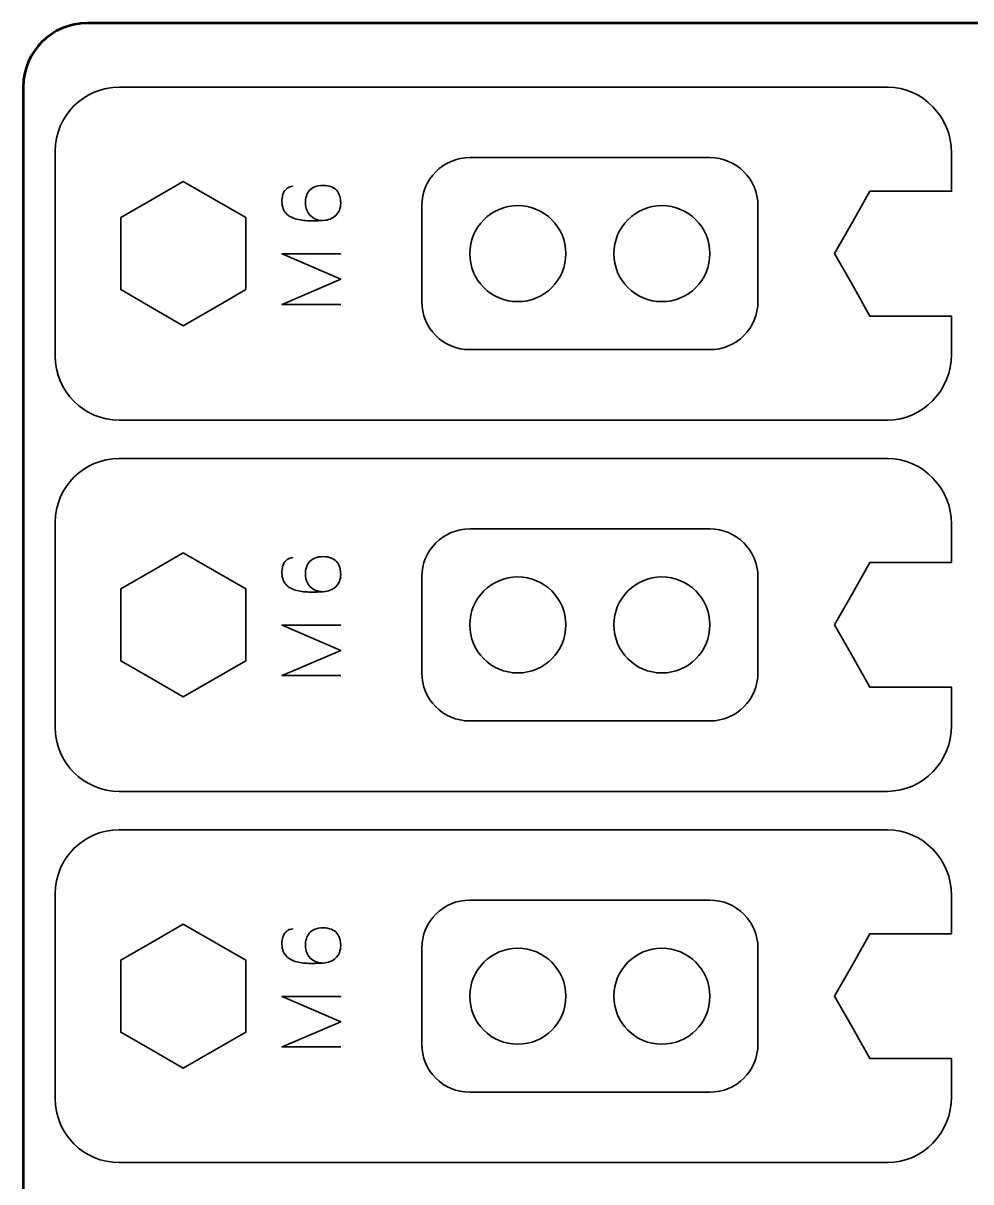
# Model space of a CAD drawing. Header units: centimetres. Extents: x -17.9 to -3.1, y -25.3 to -4.3.
# Drawn here: x -17.9 to -10.5, y -13.4 to -4.35 of the extents above; entities that cross this region are included whole.
import ezdxf

# ---------------------------------------------------------------- set-up
doc = ezdxf.new("R2010")
doc.units = ezdxf.units.CM
doc.header["$MEASUREMENT"] = 0
doc.layers.add('Layer 1', color=7, linetype='Continuous')

msp = doc.modelspace()

# ---------------------------------------------------------------- linework, layer by layer
at = {"layer": 'Layer 1', "color": 22, "lineweight": 53}
msp.add_open_spline([(-17.90003, -24.8499), (-17.90003, -24.8499), (-17.90003, -4.84994), (-17.90003, -4.84994), (-17.90003, -4.84994), (-17.90003, -4.57297), (-17.67694, -4.34998), (-17.39994, -4.34998), (-17.39994, -4.34998), (-17.39994, -4.34998), (-3.60007, -4.34998), (-3.60007, -4.34998), (-3.60007, -4.34998), (-3.32293, -4.34998), (-3.09997, -4.57297), (-3.09997, -4.84994), (-3.09997, -4.84994), (-3.09997, -4.84994), (-3.09997, -24.8499), (-3.09997, -24.8499), (-3.09997, -24.8499), (-3.09997, -25.1269), (-3.32293, -25.34999), (-3.60007, -25.34999), (-3.60007, -25.34999), (-3.60007, -25.34999), (-17.39994, -25.34999), (-17.39994, -25.34999), (-17.39994, -25.34999), (-17.67694, -25.34999), (-17.90003, -25.1269), (-17.90003, -24.8499)], degree=3, knots=[0, 0, 0, 0, 0.125, 0.125, 0.125, 0.125, 0.25, 0.25, 0.25, 0.25, 0.375, 0.375, 0.375, 0.375, 0.5, 0.5, 0.5, 0.5, 0.625, 0.625, 0.625, 0.625, 0.75, 0.75, 0.75, 0.75, 0.875, 0.875, 0.875, 0.875, 1, 1, 1, 1], dxfattribs=at)
at = {"layer": 'Layer 1', "color": 2, "lineweight": 35}
for points in [[(-14.14994, -7.45), (-14.14994, -7.45), (-17.15, -7.45), (-17.15, -7.45), (-17.15, -7.45), (-17.42609, -7.45), (-17.65, -7.22613), (-17.65, -6.95005), (-17.65, -6.95005), (-17.65, -6.95005), (-17.65, -5.35002), (-17.65, -5.35002), (-17.65, -5.35002), (-17.65, -5.0739), (-17.42609, -4.84999), (-17.15, -4.84999), (-17.15, -4.84999), (-17.15, -4.84999), (-14.14994, -4.84999), (-14.14994, -4.84999), (-14.14994, -4.84999), (-14.14994, -4.84999), (-11.14996, -4.84999), (-11.14996, -4.84999), (-11.14996, -4.84999), (-10.87383, -4.84999), (-10.65, -5.08639), (-10.65, -5.36247), (-10.65, -5.36247), (-10.65, -5.36247), (-10.65, -5.66248), (-10.65, -5.66248), (-10.65, -5.66248), (-10.65, -5.66248), (-10.99995, -5.66248), (-10.99995, -5.66248), (-10.99995, -5.66248), (-10.99995, -5.66248), (-11.28864, -5.66248), (-11.28864, -5.66248), (-11.28864, -5.66248), (-11.28864, -5.66248), (-11.42051, -5.89997), (-11.42051, -5.89997), (-11.42051, -5.89997), (-11.42051, -5.89997), (-11.56479, -6.15002), (-11.56479, -6.15002), (-11.56479, -6.15002), (-11.56479, -6.15002), (-11.42051, -6.39999), (-11.42051, -6.39999), (-11.42051, -6.39999), (-11.42051, -6.39999), (-11.28864, -6.63752), (-11.28864, -6.63752), (-11.28864, -6.63752), (-11.28864, -6.63752), (-10.99995, -6.63752), (-10.99995, -6.63752), (-10.99995, -6.63752), (-10.99995, -6.63752), (-10.65, -6.63752), (-10.65, -6.63752), (-10.65, -6.63752), (-10.65, -6.63752), (-10.65, -6.93752), (-10.65, -6.93752), (-10.65, -6.93752), (-10.65, -7.21361), (-10.87383, -7.45), (-11.14996, -7.45), (-11.14996, -7.45), (-11.14996, -7.45), (-14.14994, -7.45), (-14.14994, -7.45)], [(-14.14994, -10.35), (-14.14994, -10.35), (-17.15, -10.35), (-17.15, -10.35), (-17.15, -10.35), (-17.42609, -10.35), (-17.65, -10.12613), (-17.65, -9.85005), (-17.65, -9.85005), (-17.65, -9.85005), (-17.65, -8.25002), (-17.65, -8.25002), (-17.65, -8.25002), (-17.65, -7.9739), (-17.42609, -7.74999), (-17.15, -7.74999), (-17.15, -7.74999), (-17.15, -7.74999), (-14.14994, -7.74999), (-14.14994, -7.74999), (-14.14994, -7.74999), (-14.14994, -7.74999), (-11.14996, -7.74999), (-11.14996, -7.74999), (-11.14996, -7.74999), (-10.87383, -7.74999), (-10.65, -7.98639), (-10.65, -8.26247), (-10.65, -8.26247), (-10.65, -8.26247), (-10.65, -8.56248), (-10.65, -8.56248), (-10.65, -8.56248), (-10.65, -8.56248), (-10.99995, -8.56248), (-10.99995, -8.56248), (-10.99995, -8.56248), (-10.99995, -8.56248), (-11.28864, -8.56248), (-11.28864, -8.56248), (-11.28864, -8.56248), (-11.28864, -8.56248), (-11.42051, -8.79997), (-11.42051, -8.79997), (-11.42051, -8.79997), (-11.42051, -8.79997), (-11.56479, -9.05002), (-11.56479, -9.05002), (-11.56479, -9.05002), (-11.56479, -9.05002), (-11.42051, -9.29999), (-11.42051, -9.29999), (-11.42051, -9.29999), (-11.42051, -9.29999), (-11.28864, -9.53752), (-11.28864, -9.53752), (-11.28864, -9.53752), (-11.28864, -9.53752), (-10.99995, -9.53752), (-10.99995, -9.53752), (-10.99995, -9.53752), (-10.99995, -9.53752), (-10.65, -9.53752), (-10.65, -9.53752), (-10.65, -9.53752), (-10.65, -9.53752), (-10.65, -9.83752), (-10.65, -9.83752), (-10.65, -9.83752), (-10.65, -10.11361), (-10.87383, -10.35), (-11.14996, -10.35), (-11.14996, -10.35), (-11.14996, -10.35), (-14.14994, -10.35), (-14.14994, -10.35)], [(-14.14994, -13.25), (-14.14994, -13.25), (-17.15, -13.25), (-17.15, -13.25), (-17.15, -13.25), (-17.42609, -13.25), (-17.65, -13.02613), (-17.65, -12.75005), (-17.65, -12.75005), (-17.65, -12.75005), (-17.65, -11.15002), (-17.65, -11.15002), (-17.65, -11.15002), (-17.65, -10.8739), (-17.42609, -10.64999), (-17.15, -10.64999), (-17.15, -10.64999), (-17.15, -10.64999), (-14.14994, -10.64999), (-14.14994, -10.64999), (-14.14994, -10.64999), (-14.14994, -10.64999), (-11.14996, -10.64999), (-11.14996, -10.64999), (-11.14996, -10.64999), (-10.87383, -10.64999), (-10.65, -10.88639), (-10.65, -11.16247), (-10.65, -11.16247), (-10.65, -11.16247), (-10.65, -11.46248), (-10.65, -11.46248), (-10.65, -11.46248), (-10.65, -11.46248), (-10.99995, -11.46248), (-10.99995, -11.46248), (-10.99995, -11.46248), (-10.99995, -11.46248), (-11.28864, -11.46248), (-11.28864, -11.46248), (-11.28864, -11.46248), (-11.28864, -11.46248), (-11.42051, -11.69997), (-11.42051, -11.69997), (-11.42051, -11.69997), (-11.42051, -11.69997), (-11.56479, -11.95002), (-11.56479, -11.95002), (-11.56479, -11.95002), (-11.56479, -11.95002), (-11.42051, -12.19999), (-11.42051, -12.19999), (-11.42051, -12.19999), (-11.42051, -12.19999), (-11.28864, -12.43752), (-11.28864, -12.43752), (-11.28864, -12.43752), (-11.28864, -12.43752), (-10.99995, -12.43752), (-10.99995, -12.43752), (-10.99995, -12.43752), (-10.99995, -12.43752), (-10.65, -12.43752), (-10.65, -12.43752), (-10.65, -12.43752), (-10.65, -12.43752), (-10.65, -12.73752), (-10.65, -12.73752), (-10.65, -12.73752), (-10.65, -13.01361), (-10.87383, -13.25), (-11.14996, -13.25), (-11.14996, -13.25), (-11.14996, -13.25), (-14.14994, -13.25), (-14.14994, -13.25)]]:
    msp.add_open_spline(points, degree=3, knots=[0, 0, 0, 0, 0.0526316, 0.0526316, 0.0526316, 0.0526316, 0.1052632, 0.1052632, 0.1052632, 0.1052632, 0.1578947, 0.1578947, 0.1578947, 0.1578947, 0.2105263, 0.2105263, 0.2105263, 0.2105263, 0.2631579, 0.2631579, 0.2631579, 0.2631579, 0.3157895, 0.3157895, 0.3157895, 0.3157895, 0.3684211, 0.3684211, 0.3684211, 0.3684211, 0.4210526, 0.4210526, 0.4210526, 0.4210526, 0.4736842, 0.4736842, 0.4736842, 0.4736842, 0.5263158, 0.5263158, 0.5263158, 0.5263158, 0.5789474, 0.5789474, 0.5789474, 0.5789474, 0.6315789, 0.6315789, 0.6315789, 0.6315789, 0.6842105, 0.6842105, 0.6842105, 0.6842105, 0.7368421, 0.7368421, 0.7368421, 0.7368421, 0.7894737, 0.7894737, 0.7894737, 0.7894737, 0.8421053, 0.8421053, 0.8421053, 0.8421053, 0.8947368, 0.8947368, 0.8947368, 0.8947368, 0.9473684, 0.9473684, 0.9473684, 0.9473684, 1, 1, 1, 1], dxfattribs=at)
at = {"layer": 'Layer 1', "color": 30, "lineweight": 35}
for points, knots in [([(-12.53749, -6.9), (-12.33049, -6.9), (-12.16249, -6.732), (-12.16249, -6.525), (-12.16249, -6.525), (-12.16249, -6.525), (-12.16249, -5.775), (-12.16249, -5.775), (-12.16249, -5.775), (-12.16249, -5.568), (-12.33049, -5.4), (-12.53749, -5.4), (-12.53749, -5.4), (-12.53749, -5.4), (-14.41249, -5.4), (-14.41249, -5.4), (-14.41249, -5.4), (-14.61949, -5.4), (-14.78749, -5.568), (-14.78749, -5.775), (-14.78749, -5.775), (-14.78749, -5.775), (-14.78749, -6.525), (-14.78749, -6.525), (-14.78749, -6.525), (-14.78749, -6.732), (-14.61949, -6.9), (-14.41249, -6.9), (-14.41249, -6.9), (-14.41249, -6.9), (-12.53749, -6.9), (-12.53749, -6.9)], [0, 0, 0, 0, 0.125, 0.125, 0.125, 0.125, 0.25, 0.25, 0.25, 0.25, 0.375, 0.375, 0.375, 0.375, 0.5, 0.5, 0.5, 0.5, 0.625, 0.625, 0.625, 0.625, 0.75, 0.75, 0.75, 0.75, 0.875, 0.875, 0.875, 0.875, 1, 1, 1, 1]), ([(-15.55829, -5.89093), (-15.57903, -5.89083), (-15.59776, -5.88744), (-15.61459, -5.88067), (-15.61459, -5.88067), (-15.63152, -5.874), (-15.64602, -5.86458), (-15.65809, -5.85241), (-15.65809, -5.85241), (-15.67026, -5.84035), (-15.67957, -5.82606), (-15.68613, -5.80976), (-15.68613, -5.80976), (-15.69269, -5.79346), (-15.69597, -5.77558), (-15.69608, -5.75631), (-15.69608, -5.75631), (-15.69619, -5.73695), (-15.69375, -5.71885), (-15.68888, -5.70202), (-15.68888, -5.70202), (-15.68412, -5.68519), (-15.67629, -5.67048), (-15.66549, -5.65768), (-15.66549, -5.65768), (-15.65481, -5.64487), (-15.64062, -5.63482), (-15.62295, -5.62762), (-15.62295, -5.62762), (-15.60528, -5.62042), (-15.58379, -5.61672), (-15.55829, -5.61661), (-15.55829, -5.61661), (-15.53278, -5.61672), (-15.5113, -5.62042), (-15.49362, -5.62762), (-15.49362, -5.62762), (-15.47595, -5.63482), (-15.46177, -5.64487), (-15.45108, -5.65768), (-15.45108, -5.65768), (-15.44028, -5.67048), (-15.43245, -5.68519), (-15.42769, -5.70202), (-15.42769, -5.70202), (-15.42282, -5.71885), (-15.42038, -5.73695), (-15.42049, -5.75631), (-15.42049, -5.75631), (-15.4206, -5.77558), (-15.42388, -5.79325), (-15.43044, -5.80944), (-15.43044, -5.80944), (-15.437, -5.82553), (-15.44631, -5.8395), (-15.45838, -5.85146), (-15.45838, -5.85146), (-15.47055, -5.86342), (-15.48505, -5.87284), (-15.50188, -5.87961), (-15.50188, -5.87961), (-15.51881, -5.88649), (-15.53754, -5.89019), (-15.55829, -5.89093), (-15.55829, -5.89093), (-15.56876, -5.89136), (-15.58125, -5.89189), (-15.59575, -5.89263), (-15.59575, -5.89263), (-15.61036, -5.89337), (-15.62623, -5.89379), (-15.64327, -5.8939), (-15.64327, -5.8939), (-15.66041, -5.894), (-15.67809, -5.89347), (-15.69619, -5.8921), (-15.69619, -5.8921), (-15.71439, -5.89083), (-15.73228, -5.88829), (-15.74984, -5.88458), (-15.74984, -5.88458), (-15.76752, -5.88088), (-15.78413, -5.87559), (-15.79969, -5.8686), (-15.79969, -5.8686), (-15.81525, -5.86162), (-15.82901, -5.85262), (-15.84097, -5.84151), (-15.84097, -5.84151), (-15.85293, -5.83029), (-15.86234, -5.81664), (-15.86922, -5.80045), (-15.86922, -5.80045), (-15.876, -5.78425), (-15.87949, -5.7651), (-15.8796, -5.74298), (-15.8796, -5.74298), (-15.87949, -5.72372), (-15.87758, -5.70742), (-15.87388, -5.69387), (-15.87388, -5.69387), (-15.87018, -5.68033), (-15.8652, -5.66921), (-15.85906, -5.66032), (-15.85906, -5.66032), (-15.85282, -5.65154), (-15.84605, -5.64455), (-15.83853, -5.63947), (-15.83853, -5.63947), (-15.83112, -5.63439), (-15.82361, -5.63058), (-15.8161, -5.62826), (-15.8161, -5.62826), (-15.80858, -5.62582), (-15.8016, -5.62423), (-15.79514, -5.6236), (-15.79514, -5.6236), (-15.8016, -5.62423), (-15.80858, -5.62582), (-15.8161, -5.62826), (-15.8161, -5.62826), (-15.82361, -5.63058), (-15.83112, -5.63439), (-15.83853, -5.63947), (-15.83853, -5.63947), (-15.84605, -5.64455), (-15.85282, -5.65154), (-15.85906, -5.66032), (-15.85906, -5.66032), (-15.8652, -5.66921), (-15.87018, -5.68033), (-15.87388, -5.69387), (-15.87388, -5.69387), (-15.87758, -5.70742), (-15.87949, -5.72372), (-15.8796, -5.74298), (-15.8796, -5.74298), (-15.87949, -5.7651), (-15.876, -5.78425), (-15.86922, -5.80045), (-15.86922, -5.80045), (-15.86234, -5.81664), (-15.85293, -5.83029), (-15.84097, -5.84151), (-15.84097, -5.84151), (-15.82901, -5.85262), (-15.81525, -5.86162), (-15.79969, -5.8686), (-15.79969, -5.8686), (-15.78413, -5.87559), (-15.76752, -5.88088), (-15.74984, -5.88458), (-15.74984, -5.88458), (-15.73228, -5.88829), (-15.71439, -5.89083), (-15.69619, -5.8921), (-15.69619, -5.8921), (-15.67809, -5.89347), (-15.66041, -5.894), (-15.64327, -5.8939), (-15.64327, -5.8939), (-15.62623, -5.89379), (-15.61036, -5.89337), (-15.59575, -5.89263), (-15.59575, -5.89263), (-15.58125, -5.89189), (-15.56876, -5.89136), (-15.55829, -5.89093), (-15.55829, -5.89093), (-15.53754, -5.89019), (-15.51881, -5.88649), (-15.50188, -5.87961), (-15.50188, -5.87961), (-15.48505, -5.87284), (-15.47055, -5.86342), (-15.45838, -5.85146), (-15.45838, -5.85146), (-15.44631, -5.8395), (-15.437, -5.82553), (-15.43044, -5.80944), (-15.43044, -5.80944), (-15.42388, -5.79325), (-15.4206, -5.77558), (-15.42049, -5.75631), (-15.42049, -5.75631), (-15.42038, -5.73695), (-15.42282, -5.71885), (-15.42769, -5.70202), (-15.42769, -5.70202), (-15.43245, -5.68519), (-15.44028, -5.67048), (-15.45108, -5.65768), (-15.45108, -5.65768), (-15.46177, -5.64487), (-15.47595, -5.63482), (-15.49362, -5.62762), (-15.49362, -5.62762), (-15.5113, -5.62042), (-15.53278, -5.61672), (-15.55829, -5.61661), (-15.55829, -5.61661), (-15.58379, -5.61672), (-15.60528, -5.62042), (-15.62295, -5.62762), (-15.62295, -5.62762), (-15.64062, -5.63482), (-15.65481, -5.64487), (-15.66549, -5.65768), (-15.66549, -5.65768), (-15.67629, -5.67048), (-15.68412, -5.68519), (-15.68888, -5.70202), (-15.68888, -5.70202), (-15.69375, -5.71885), (-15.69619, -5.73695), (-15.69608, -5.75631), (-15.69608, -5.75631), (-15.69597, -5.77558), (-15.69269, -5.79346), (-15.68613, -5.80976), (-15.68613, -5.80976), (-15.67957, -5.82606), (-15.67026, -5.84035), (-15.65809, -5.85241), (-15.65809, -5.85241), (-15.64602, -5.86458), (-15.63152, -5.874), (-15.61459, -5.88067), (-15.61459, -5.88067), (-15.59776, -5.88744), (-15.57903, -5.89083), (-15.55829, -5.89093)], [0, 0, 0, 0, 0.0172414, 0.0172414, 0.0172414, 0.0172414, 0.0344828, 0.0344828, 0.0344828, 0.0344828, 0.0517241, 0.0517241, 0.0517241, 0.0517241, 0.0689655, 0.0689655, 0.0689655, 0.0689655, 0.0862069, 0.0862069, 0.0862069, 0.0862069, 0.1034483, 0.1034483, 0.1034483, 0.1034483, 0.1206897, 0.1206897, 0.1206897, 0.1206897, 0.137931, 0.137931, 0.137931, 0.137931, 0.1551724, 0.1551724, 0.1551724, 0.1551724, 0.1724138, 0.1724138, 0.1724138, 0.1724138, 0.1896552, 0.1896552, 0.1896552, 0.1896552, 0.2068966, 0.2068966, 0.2068966, 0.2068966, 0.2241379, 0.2241379, 0.2241379, 0.2241379, 0.2413793, 0.2413793, 0.2413793, 0.2413793, 0.2586207, 0.2586207, 0.2586207, 0.2586207, 0.2758621, 0.2758621, 0.2758621, 0.2758621, 0.2931034, 0.2931034, 0.2931034, 0.2931034, 0.3103448, 0.3103448, 0.3103448, 0.3103448, 0.3275862, 0.3275862, 0.3275862, 0.3275862, 0.3448276, 0.3448276, 0.3448276, 0.3448276, 0.362069, 0.362069, 0.362069, 0.362069, 0.3793103, 0.3793103, 0.3793103, 0.3793103, 0.3965517, 0.3965517, 0.3965517, 0.3965517, 0.4137931, 0.4137931, 0.4137931, 0.4137931, 0.4310345, 0.4310345, 0.4310345, 0.4310345, 0.4482759, 0.4482759, 0.4482759, 0.4482759, 0.4655172, 0.4655172, 0.4655172, 0.4655172, 0.4827586, 0.4827586, 0.4827586, 0.4827586, 0.5, 0.5, 0.5, 0.5, 0.5172414, 0.5172414, 0.5172414, 0.5172414, 0.5344828, 0.5344828, 0.5344828, 0.5344828, 0.5517241, 0.5517241, 0.5517241, 0.5517241, 0.5689655, 0.5689655, 0.5689655, 0.5689655, 0.5862069, 0.5862069, 0.5862069, 0.5862069, 0.6034483, 0.6034483, 0.6034483, 0.6034483, 0.6206897, 0.6206897, 0.6206897, 0.6206897, 0.637931, 0.637931, 0.637931, 0.637931, 0.6551724, 0.6551724, 0.6551724, 0.6551724, 0.6724138, 0.6724138, 0.6724138, 0.6724138, 0.6896552, 0.6896552, 0.6896552, 0.6896552, 0.7068966, 0.7068966, 0.7068966, 0.7068966, 0.7241379, 0.7241379, 0.7241379, 0.7241379, 0.7413793, 0.7413793, 0.7413793, 0.7413793, 0.7586207, 0.7586207, 0.7586207, 0.7586207, 0.7758621, 0.7758621, 0.7758621, 0.7758621, 0.7931034, 0.7931034, 0.7931034, 0.7931034, 0.8103448, 0.8103448, 0.8103448, 0.8103448, 0.8275862, 0.8275862, 0.8275862, 0.8275862, 0.8448276, 0.8448276, 0.8448276, 0.8448276, 0.862069, 0.862069, 0.862069, 0.862069, 0.8793103, 0.8793103, 0.8793103, 0.8793103, 0.8965517, 0.8965517, 0.8965517, 0.8965517, 0.9137931, 0.9137931, 0.9137931, 0.9137931, 0.9310345, 0.9310345, 0.9310345, 0.9310345, 0.9482759, 0.9482759, 0.9482759, 0.9482759, 0.9655172, 0.9655172, 0.9655172, 0.9655172, 0.9827586, 0.9827586, 0.9827586, 0.9827586, 1, 1, 1, 1]), ([(-15.42049, -6.54626), (-15.42049, -6.54626), (-15.87833, -6.54626), (-15.87833, -6.54626), (-15.87833, -6.54626), (-15.87833, -6.54626), (-15.42049, -6.34941), (-15.42049, -6.34941), (-15.42049, -6.34941), (-15.42049, -6.34941), (-15.87833, -6.15192), (-15.87833, -6.15192), (-15.87833, -6.15192), (-15.87833, -6.15192), (-15.42049, -6.15192), (-15.42049, -6.15192), (-15.42049, -6.15192), (-15.42049, -6.15192), (-15.87833, -6.15192), (-15.87833, -6.15192), (-15.87833, -6.15192), (-15.87833, -6.15192), (-15.42049, -6.34941), (-15.42049, -6.34941), (-15.42049, -6.34941), (-15.42049, -6.34941), (-15.87833, -6.54626), (-15.87833, -6.54626), (-15.87833, -6.54626), (-15.87833, -6.54626), (-15.42049, -6.54626), (-15.42049, -6.54626)], [0, 0, 0, 0, 0.125, 0.125, 0.125, 0.125, 0.25, 0.25, 0.25, 0.25, 0.375, 0.375, 0.375, 0.375, 0.5, 0.5, 0.5, 0.5, 0.625, 0.625, 0.625, 0.625, 0.75, 0.75, 0.75, 0.75, 0.875, 0.875, 0.875, 0.875, 1, 1, 1, 1]), ([(-12.53749, -9.8), (-12.33049, -9.8), (-12.16249, -9.632), (-12.16249, -9.425), (-12.16249, -9.425), (-12.16249, -9.425), (-12.16249, -8.675), (-12.16249, -8.675), (-12.16249, -8.675), (-12.16249, -8.468), (-12.33049, -8.3), (-12.53749, -8.3), (-12.53749, -8.3), (-12.53749, -8.3), (-14.41249, -8.3), (-14.41249, -8.3), (-14.41249, -8.3), (-14.61949, -8.3), (-14.78749, -8.468), (-14.78749, -8.675), (-14.78749, -8.675), (-14.78749, -8.675), (-14.78749, -9.425), (-14.78749, -9.425), (-14.78749, -9.425), (-14.78749, -9.632), (-14.61949, -9.8), (-14.41249, -9.8), (-14.41249, -9.8), (-14.41249, -9.8), (-12.53749, -9.8), (-12.53749, -9.8)], [0, 0, 0, 0, 0.125, 0.125, 0.125, 0.125, 0.25, 0.25, 0.25, 0.25, 0.375, 0.375, 0.375, 0.375, 0.5, 0.5, 0.5, 0.5, 0.625, 0.625, 0.625, 0.625, 0.75, 0.75, 0.75, 0.75, 0.875, 0.875, 0.875, 0.875, 1, 1, 1, 1]), ([(-15.55829, -8.79093), (-15.57903, -8.79083), (-15.59776, -8.78744), (-15.61459, -8.78067), (-15.61459, -8.78067), (-15.63152, -8.774), (-15.64602, -8.76458), (-15.65809, -8.75241), (-15.65809, -8.75241), (-15.67026, -8.74035), (-15.67957, -8.72606), (-15.68613, -8.70976), (-15.68613, -8.70976), (-15.69269, -8.69346), (-15.69597, -8.67558), (-15.69608, -8.65631), (-15.69608, -8.65631), (-15.69619, -8.63695), (-15.69375, -8.61885), (-15.68888, -8.60202), (-15.68888, -8.60202), (-15.68412, -8.58519), (-15.67629, -8.57048), (-15.66549, -8.55768), (-15.66549, -8.55768), (-15.65481, -8.54487), (-15.64062, -8.53482), (-15.62295, -8.52762), (-15.62295, -8.52762), (-15.60528, -8.52042), (-15.58379, -8.51672), (-15.55829, -8.51661), (-15.55829, -8.51661), (-15.53278, -8.51672), (-15.5113, -8.52042), (-15.49362, -8.52762), (-15.49362, -8.52762), (-15.47595, -8.53482), (-15.46177, -8.54487), (-15.45108, -8.55768), (-15.45108, -8.55768), (-15.44028, -8.57048), (-15.43245, -8.58519), (-15.42769, -8.60202), (-15.42769, -8.60202), (-15.42282, -8.61885), (-15.42038, -8.63695), (-15.42049, -8.65631), (-15.42049, -8.65631), (-15.4206, -8.67558), (-15.42388, -8.69325), (-15.43044, -8.70944), (-15.43044, -8.70944), (-15.437, -8.72553), (-15.44631, -8.7395), (-15.45838, -8.75146), (-15.45838, -8.75146), (-15.47055, -8.76342), (-15.48505, -8.77284), (-15.50188, -8.77961), (-15.50188, -8.77961), (-15.51881, -8.78649), (-15.53754, -8.79019), (-15.55829, -8.79093), (-15.55829, -8.79093), (-15.56876, -8.79136), (-15.58125, -8.79189), (-15.59575, -8.79263), (-15.59575, -8.79263), (-15.61036, -8.79337), (-15.62623, -8.79379), (-15.64327, -8.7939), (-15.64327, -8.7939), (-15.66041, -8.794), (-15.67809, -8.79347), (-15.69619, -8.7921), (-15.69619, -8.7921), (-15.71439, -8.79083), (-15.73228, -8.78829), (-15.74984, -8.78458), (-15.74984, -8.78458), (-15.76752, -8.78088), (-15.78413, -8.77559), (-15.79969, -8.7686), (-15.79969, -8.7686), (-15.81525, -8.76162), (-15.82901, -8.75262), (-15.84097, -8.74151), (-15.84097, -8.74151), (-15.85293, -8.73029), (-15.86234, -8.71664), (-15.86922, -8.70045), (-15.86922, -8.70045), (-15.876, -8.68425), (-15.87949, -8.6651), (-15.8796, -8.64298), (-15.8796, -8.64298), (-15.87949, -8.62372), (-15.87758, -8.60742), (-15.87388, -8.59387), (-15.87388, -8.59387), (-15.87018, -8.58033), (-15.8652, -8.56921), (-15.85906, -8.56032), (-15.85906, -8.56032), (-15.85282, -8.55154), (-15.84605, -8.54455), (-15.83853, -8.53947), (-15.83853, -8.53947), (-15.83112, -8.53439), (-15.82361, -8.53058), (-15.8161, -8.52826), (-15.8161, -8.52826), (-15.80858, -8.52582), (-15.8016, -8.52423), (-15.79514, -8.5236), (-15.79514, -8.5236), (-15.8016, -8.52423), (-15.80858, -8.52582), (-15.8161, -8.52826), (-15.8161, -8.52826), (-15.82361, -8.53058), (-15.83112, -8.53439), (-15.83853, -8.53947), (-15.83853, -8.53947), (-15.84605, -8.54455), (-15.85282, -8.55154), (-15.85906, -8.56032), (-15.85906, -8.56032), (-15.8652, -8.56921), (-15.87018, -8.58033), (-15.87388, -8.59387), (-15.87388, -8.59387), (-15.87758, -8.60742), (-15.87949, -8.62372), (-15.8796, -8.64298), (-15.8796, -8.64298), (-15.87949, -8.6651), (-15.876, -8.68425), (-15.86922, -8.70045), (-15.86922, -8.70045), (-15.86234, -8.71664), (-15.85293, -8.73029), (-15.84097, -8.74151), (-15.84097, -8.74151), (-15.82901, -8.75262), (-15.81525, -8.76162), (-15.79969, -8.7686), (-15.79969, -8.7686), (-15.78413, -8.77559), (-15.76752, -8.78088), (-15.74984, -8.78458), (-15.74984, -8.78458), (-15.73228, -8.78829), (-15.71439, -8.79083), (-15.69619, -8.7921), (-15.69619, -8.7921), (-15.67809, -8.79347), (-15.66041, -8.794), (-15.64327, -8.7939), (-15.64327, -8.7939), (-15.62623, -8.79379), (-15.61036, -8.79337), (-15.59575, -8.79263), (-15.59575, -8.79263), (-15.58125, -8.79189), (-15.56876, -8.79136), (-15.55829, -8.79093), (-15.55829, -8.79093), (-15.53754, -8.79019), (-15.51881, -8.78649), (-15.50188, -8.77961), (-15.50188, -8.77961), (-15.48505, -8.77284), (-15.47055, -8.76342), (-15.45838, -8.75146), (-15.45838, -8.75146), (-15.44631, -8.7395), (-15.437, -8.72553), (-15.43044, -8.70944), (-15.43044, -8.70944), (-15.42388, -8.69325), (-15.4206, -8.67558), (-15.42049, -8.65631), (-15.42049, -8.65631), (-15.42038, -8.63695), (-15.42282, -8.61885), (-15.42769, -8.60202), (-15.42769, -8.60202), (-15.43245, -8.58519), (-15.44028, -8.57048), (-15.45108, -8.55768), (-15.45108, -8.55768), (-15.46177, -8.54487), (-15.47595, -8.53482), (-15.49362, -8.52762), (-15.49362, -8.52762), (-15.5113, -8.52042), (-15.53278, -8.51672), (-15.55829, -8.51661), (-15.55829, -8.51661), (-15.58379, -8.51672), (-15.60528, -8.52042), (-15.62295, -8.52762), (-15.62295, -8.52762), (-15.64062, -8.53482), (-15.65481, -8.54487), (-15.66549, -8.55768), (-15.66549, -8.55768), (-15.67629, -8.57048), (-15.68412, -8.58519), (-15.68888, -8.60202), (-15.68888, -8.60202), (-15.69375, -8.61885), (-15.69619, -8.63695), (-15.69608, -8.65631), (-15.69608, -8.65631), (-15.69597, -8.67558), (-15.69269, -8.69346), (-15.68613, -8.70976), (-15.68613, -8.70976), (-15.67957, -8.72606), (-15.67026, -8.74035), (-15.65809, -8.75241), (-15.65809, -8.75241), (-15.64602, -8.76458), (-15.63152, -8.774), (-15.61459, -8.78067), (-15.61459, -8.78067), (-15.59776, -8.78744), (-15.57903, -8.79083), (-15.55829, -8.79093)], [0, 0, 0, 0, 0.0172414, 0.0172414, 0.0172414, 0.0172414, 0.0344828, 0.0344828, 0.0344828, 0.0344828, 0.0517241, 0.0517241, 0.0517241, 0.0517241, 0.0689655, 0.0689655, 0.0689655, 0.0689655, 0.0862069, 0.0862069, 0.0862069, 0.0862069, 0.1034483, 0.1034483, 0.1034483, 0.1034483, 0.1206897, 0.1206897, 0.1206897, 0.1206897, 0.137931, 0.137931, 0.137931, 0.137931, 0.1551724, 0.1551724, 0.1551724, 0.1551724, 0.1724138, 0.1724138, 0.1724138, 0.1724138, 0.1896552, 0.1896552, 0.1896552, 0.1896552, 0.2068966, 0.2068966, 0.2068966, 0.2068966, 0.2241379, 0.2241379, 0.2241379, 0.2241379, 0.2413793, 0.2413793, 0.2413793, 0.2413793, 0.2586207, 0.2586207, 0.2586207, 0.2586207, 0.2758621, 0.2758621, 0.2758621, 0.2758621, 0.2931034, 0.2931034, 0.2931034, 0.2931034, 0.3103448, 0.3103448, 0.3103448, 0.3103448, 0.3275862, 0.3275862, 0.3275862, 0.3275862, 0.3448276, 0.3448276, 0.3448276, 0.3448276, 0.362069, 0.362069, 0.362069, 0.362069, 0.3793103, 0.3793103, 0.3793103, 0.3793103, 0.3965517, 0.3965517, 0.3965517, 0.3965517, 0.4137931, 0.4137931, 0.4137931, 0.4137931, 0.4310345, 0.4310345, 0.4310345, 0.4310345, 0.4482759, 0.4482759, 0.4482759, 0.4482759, 0.4655172, 0.4655172, 0.4655172, 0.4655172, 0.4827586, 0.4827586, 0.4827586, 0.4827586, 0.5, 0.5, 0.5, 0.5, 0.5172414, 0.5172414, 0.5172414, 0.5172414, 0.5344828, 0.5344828, 0.5344828, 0.5344828, 0.5517241, 0.5517241, 0.5517241, 0.5517241, 0.5689655, 0.5689655, 0.5689655, 0.5689655, 0.5862069, 0.5862069, 0.5862069, 0.5862069, 0.6034483, 0.6034483, 0.6034483, 0.6034483, 0.6206897, 0.6206897, 0.6206897, 0.6206897, 0.637931, 0.637931, 0.637931, 0.637931, 0.6551724, 0.6551724, 0.6551724, 0.6551724, 0.6724138, 0.6724138, 0.6724138, 0.6724138, 0.6896552, 0.6896552, 0.6896552, 0.6896552, 0.7068966, 0.7068966, 0.7068966, 0.7068966, 0.7241379, 0.7241379, 0.7241379, 0.7241379, 0.7413793, 0.7413793, 0.7413793, 0.7413793, 0.7586207, 0.7586207, 0.7586207, 0.7586207, 0.7758621, 0.7758621, 0.7758621, 0.7758621, 0.7931034, 0.7931034, 0.7931034, 0.7931034, 0.8103448, 0.8103448, 0.8103448, 0.8103448, 0.8275862, 0.8275862, 0.8275862, 0.8275862, 0.8448276, 0.8448276, 0.8448276, 0.8448276, 0.862069, 0.862069, 0.862069, 0.862069, 0.8793103, 0.8793103, 0.8793103, 0.8793103, 0.8965517, 0.8965517, 0.8965517, 0.8965517, 0.9137931, 0.9137931, 0.9137931, 0.9137931, 0.9310345, 0.9310345, 0.9310345, 0.9310345, 0.9482759, 0.9482759, 0.9482759, 0.9482759, 0.9655172, 0.9655172, 0.9655172, 0.9655172, 0.9827586, 0.9827586, 0.9827586, 0.9827586, 1, 1, 1, 1]), ([(-15.42049, -9.44626), (-15.42049, -9.44626), (-15.87833, -9.44626), (-15.87833, -9.44626), (-15.87833, -9.44626), (-15.87833, -9.44626), (-15.42049, -9.24941), (-15.42049, -9.24941), (-15.42049, -9.24941), (-15.42049, -9.24941), (-15.87833, -9.05192), (-15.87833, -9.05192), (-15.87833, -9.05192), (-15.87833, -9.05192), (-15.42049, -9.05192), (-15.42049, -9.05192), (-15.42049, -9.05192), (-15.42049, -9.05192), (-15.87833, -9.05192), (-15.87833, -9.05192), (-15.87833, -9.05192), (-15.87833, -9.05192), (-15.42049, -9.24941), (-15.42049, -9.24941), (-15.42049, -9.24941), (-15.42049, -9.24941), (-15.87833, -9.44626), (-15.87833, -9.44626), (-15.87833, -9.44626), (-15.87833, -9.44626), (-15.42049, -9.44626), (-15.42049, -9.44626)], [0, 0, 0, 0, 0.125, 0.125, 0.125, 0.125, 0.25, 0.25, 0.25, 0.25, 0.375, 0.375, 0.375, 0.375, 0.5, 0.5, 0.5, 0.5, 0.625, 0.625, 0.625, 0.625, 0.75, 0.75, 0.75, 0.75, 0.875, 0.875, 0.875, 0.875, 1, 1, 1, 1]), ([(-12.53749, -12.7), (-12.33049, -12.7), (-12.16249, -12.532), (-12.16249, -12.325), (-12.16249, -12.325), (-12.16249, -12.325), (-12.16249, -11.575), (-12.16249, -11.575), (-12.16249, -11.575), (-12.16249, -11.368), (-12.33049, -11.2), (-12.53749, -11.2), (-12.53749, -11.2), (-12.53749, -11.2), (-14.41249, -11.2), (-14.41249, -11.2), (-14.41249, -11.2), (-14.61949, -11.2), (-14.78749, -11.368), (-14.78749, -11.575), (-14.78749, -11.575), (-14.78749, -11.575), (-14.78749, -12.325), (-14.78749, -12.325), (-14.78749, -12.325), (-14.78749, -12.532), (-14.61949, -12.7), (-14.41249, -12.7), (-14.41249, -12.7), (-14.41249, -12.7), (-12.53749, -12.7), (-12.53749, -12.7)], [0, 0, 0, 0, 0.125, 0.125, 0.125, 0.125, 0.25, 0.25, 0.25, 0.25, 0.375, 0.375, 0.375, 0.375, 0.5, 0.5, 0.5, 0.5, 0.625, 0.625, 0.625, 0.625, 0.75, 0.75, 0.75, 0.75, 0.875, 0.875, 0.875, 0.875, 1, 1, 1, 1]), ([(-15.55829, -11.69093), (-15.57903, -11.69083), (-15.59776, -11.68744), (-15.61459, -11.68067), (-15.61459, -11.68067), (-15.63152, -11.674), (-15.64602, -11.66458), (-15.65809, -11.65241), (-15.65809, -11.65241), (-15.67026, -11.64035), (-15.67957, -11.62606), (-15.68613, -11.60976), (-15.68613, -11.60976), (-15.69269, -11.59346), (-15.69597, -11.57558), (-15.69608, -11.55631), (-15.69608, -11.55631), (-15.69619, -11.53695), (-15.69375, -11.51885), (-15.68888, -11.50202), (-15.68888, -11.50202), (-15.68412, -11.48519), (-15.67629, -11.47048), (-15.66549, -11.45768), (-15.66549, -11.45768), (-15.65481, -11.44487), (-15.64062, -11.43482), (-15.62295, -11.42762), (-15.62295, -11.42762), (-15.60528, -11.42042), (-15.58379, -11.41672), (-15.55829, -11.41661), (-15.55829, -11.41661), (-15.53278, -11.41672), (-15.5113, -11.42042), (-15.49362, -11.42762), (-15.49362, -11.42762), (-15.47595, -11.43482), (-15.46177, -11.44487), (-15.45108, -11.45768), (-15.45108, -11.45768), (-15.44028, -11.47048), (-15.43245, -11.48519), (-15.42769, -11.50202), (-15.42769, -11.50202), (-15.42282, -11.51885), (-15.42038, -11.53695), (-15.42049, -11.55631), (-15.42049, -11.55631), (-15.4206, -11.57558), (-15.42388, -11.59325), (-15.43044, -11.60944), (-15.43044, -11.60944), (-15.437, -11.62553), (-15.44631, -11.6395), (-15.45838, -11.65146), (-15.45838, -11.65146), (-15.47055, -11.66342), (-15.48505, -11.67284), (-15.50188, -11.67961), (-15.50188, -11.67961), (-15.51881, -11.68649), (-15.53754, -11.69019), (-15.55829, -11.69093), (-15.55829, -11.69093), (-15.56876, -11.69136), (-15.58125, -11.69189), (-15.59575, -11.69263), (-15.59575, -11.69263), (-15.61036, -11.69337), (-15.62623, -11.69379), (-15.64327, -11.6939), (-15.64327, -11.6939), (-15.66041, -11.694), (-15.67809, -11.69347), (-15.69619, -11.6921), (-15.69619, -11.6921), (-15.71439, -11.69083), (-15.73228, -11.68829), (-15.74984, -11.68458), (-15.74984, -11.68458), (-15.76752, -11.68088), (-15.78413, -11.67559), (-15.79969, -11.6686), (-15.79969, -11.6686), (-15.81525, -11.66162), (-15.82901, -11.65262), (-15.84097, -11.64151), (-15.84097, -11.64151), (-15.85293, -11.63029), (-15.86234, -11.61664), (-15.86922, -11.60045), (-15.86922, -11.60045), (-15.876, -11.58425), (-15.87949, -11.5651), (-15.8796, -11.54298), (-15.8796, -11.54298), (-15.87949, -11.52372), (-15.87758, -11.50742), (-15.87388, -11.49387), (-15.87388, -11.49387), (-15.87018, -11.48033), (-15.8652, -11.46921), (-15.85906, -11.46032), (-15.85906, -11.46032), (-15.85282, -11.45154), (-15.84605, -11.44455), (-15.83853, -11.43947), (-15.83853, -11.43947), (-15.83112, -11.43439), (-15.82361, -11.43058), (-15.8161, -11.42826), (-15.8161, -11.42826), (-15.80858, -11.42582), (-15.8016, -11.42423), (-15.79514, -11.4236), (-15.79514, -11.4236), (-15.8016, -11.42423), (-15.80858, -11.42582), (-15.8161, -11.42826), (-15.8161, -11.42826), (-15.82361, -11.43058), (-15.83112, -11.43439), (-15.83853, -11.43947), (-15.83853, -11.43947), (-15.84605, -11.44455), (-15.85282, -11.45154), (-15.85906, -11.46032), (-15.85906, -11.46032), (-15.8652, -11.46921), (-15.87018, -11.48033), (-15.87388, -11.49387), (-15.87388, -11.49387), (-15.87758, -11.50742), (-15.87949, -11.52372), (-15.8796, -11.54298), (-15.8796, -11.54298), (-15.87949, -11.5651), (-15.876, -11.58425), (-15.86922, -11.60045), (-15.86922, -11.60045), (-15.86234, -11.61664), (-15.85293, -11.63029), (-15.84097, -11.64151), (-15.84097, -11.64151), (-15.82901, -11.65262), (-15.81525, -11.66162), (-15.79969, -11.6686), (-15.79969, -11.6686), (-15.78413, -11.67559), (-15.76752, -11.68088), (-15.74984, -11.68458), (-15.74984, -11.68458), (-15.73228, -11.68829), (-15.71439, -11.69083), (-15.69619, -11.6921), (-15.69619, -11.6921), (-15.67809, -11.69347), (-15.66041, -11.694), (-15.64327, -11.6939), (-15.64327, -11.6939), (-15.62623, -11.69379), (-15.61036, -11.69337), (-15.59575, -11.69263), (-15.59575, -11.69263), (-15.58125, -11.69189), (-15.56876, -11.69136), (-15.55829, -11.69093), (-15.55829, -11.69093), (-15.53754, -11.69019), (-15.51881, -11.68649), (-15.50188, -11.67961), (-15.50188, -11.67961), (-15.48505, -11.67284), (-15.47055, -11.66342), (-15.45838, -11.65146), (-15.45838, -11.65146), (-15.44631, -11.6395), (-15.437, -11.62553), (-15.43044, -11.60944), (-15.43044, -11.60944), (-15.42388, -11.59325), (-15.4206, -11.57558), (-15.42049, -11.55631), (-15.42049, -11.55631), (-15.42038, -11.53695), (-15.42282, -11.51885), (-15.42769, -11.50202), (-15.42769, -11.50202), (-15.43245, -11.48519), (-15.44028, -11.47048), (-15.45108, -11.45768), (-15.45108, -11.45768), (-15.46177, -11.44487), (-15.47595, -11.43482), (-15.49362, -11.42762), (-15.49362, -11.42762), (-15.5113, -11.42042), (-15.53278, -11.41672), (-15.55829, -11.41661), (-15.55829, -11.41661), (-15.58379, -11.41672), (-15.60528, -11.42042), (-15.62295, -11.42762), (-15.62295, -11.42762), (-15.64062, -11.43482), (-15.65481, -11.44487), (-15.66549, -11.45768), (-15.66549, -11.45768), (-15.67629, -11.47048), (-15.68412, -11.48519), (-15.68888, -11.50202), (-15.68888, -11.50202), (-15.69375, -11.51885), (-15.69619, -11.53695), (-15.69608, -11.55631), (-15.69608, -11.55631), (-15.69597, -11.57558), (-15.69269, -11.59346), (-15.68613, -11.60976), (-15.68613, -11.60976), (-15.67957, -11.62606), (-15.67026, -11.64035), (-15.65809, -11.65241), (-15.65809, -11.65241), (-15.64602, -11.66458), (-15.63152, -11.674), (-15.61459, -11.68067), (-15.61459, -11.68067), (-15.59776, -11.68744), (-15.57903, -11.69083), (-15.55829, -11.69093)], [0, 0, 0, 0, 0.0172414, 0.0172414, 0.0172414, 0.0172414, 0.0344828, 0.0344828, 0.0344828, 0.0344828, 0.0517241, 0.0517241, 0.0517241, 0.0517241, 0.0689655, 0.0689655, 0.0689655, 0.0689655, 0.0862069, 0.0862069, 0.0862069, 0.0862069, 0.1034483, 0.1034483, 0.1034483, 0.1034483, 0.1206897, 0.1206897, 0.1206897, 0.1206897, 0.137931, 0.137931, 0.137931, 0.137931, 0.1551724, 0.1551724, 0.1551724, 0.1551724, 0.1724138, 0.1724138, 0.1724138, 0.1724138, 0.1896552, 0.1896552, 0.1896552, 0.1896552, 0.2068966, 0.2068966, 0.2068966, 0.2068966, 0.2241379, 0.2241379, 0.2241379, 0.2241379, 0.2413793, 0.2413793, 0.2413793, 0.2413793, 0.2586207, 0.2586207, 0.2586207, 0.2586207, 0.2758621, 0.2758621, 0.2758621, 0.2758621, 0.2931034, 0.2931034, 0.2931034, 0.2931034, 0.3103448, 0.3103448, 0.3103448, 0.3103448, 0.3275862, 0.3275862, 0.3275862, 0.3275862, 0.3448276, 0.3448276, 0.3448276, 0.3448276, 0.362069, 0.362069, 0.362069, 0.362069, 0.3793103, 0.3793103, 0.3793103, 0.3793103, 0.3965517, 0.3965517, 0.3965517, 0.3965517, 0.4137931, 0.4137931, 0.4137931, 0.4137931, 0.4310345, 0.4310345, 0.4310345, 0.4310345, 0.4482759, 0.4482759, 0.4482759, 0.4482759, 0.4655172, 0.4655172, 0.4655172, 0.4655172, 0.4827586, 0.4827586, 0.4827586, 0.4827586, 0.5, 0.5, 0.5, 0.5, 0.5172414, 0.5172414, 0.5172414, 0.5172414, 0.5344828, 0.5344828, 0.5344828, 0.5344828, 0.5517241, 0.5517241, 0.5517241, 0.5517241, 0.5689655, 0.5689655, 0.5689655, 0.5689655, 0.5862069, 0.5862069, 0.5862069, 0.5862069, 0.6034483, 0.6034483, 0.6034483, 0.6034483, 0.6206897, 0.6206897, 0.6206897, 0.6206897, 0.637931, 0.637931, 0.637931, 0.637931, 0.6551724, 0.6551724, 0.6551724, 0.6551724, 0.6724138, 0.6724138, 0.6724138, 0.6724138, 0.6896552, 0.6896552, 0.6896552, 0.6896552, 0.7068966, 0.7068966, 0.7068966, 0.7068966, 0.7241379, 0.7241379, 0.7241379, 0.7241379, 0.7413793, 0.7413793, 0.7413793, 0.7413793, 0.7586207, 0.7586207, 0.7586207, 0.7586207, 0.7758621, 0.7758621, 0.7758621, 0.7758621, 0.7931034, 0.7931034, 0.7931034, 0.7931034, 0.8103448, 0.8103448, 0.8103448, 0.8103448, 0.8275862, 0.8275862, 0.8275862, 0.8275862, 0.8448276, 0.8448276, 0.8448276, 0.8448276, 0.862069, 0.862069, 0.862069, 0.862069, 0.8793103, 0.8793103, 0.8793103, 0.8793103, 0.8965517, 0.8965517, 0.8965517, 0.8965517, 0.9137931, 0.9137931, 0.9137931, 0.9137931, 0.9310345, 0.9310345, 0.9310345, 0.9310345, 0.9482759, 0.9482759, 0.9482759, 0.9482759, 0.9655172, 0.9655172, 0.9655172, 0.9655172, 0.9827586, 0.9827586, 0.9827586, 0.9827586, 1, 1, 1, 1]), ([(-15.42049, -12.34626), (-15.42049, -12.34626), (-15.87833, -12.34626), (-15.87833, -12.34626), (-15.87833, -12.34626), (-15.87833, -12.34626), (-15.42049, -12.14941), (-15.42049, -12.14941), (-15.42049, -12.14941), (-15.42049, -12.14941), (-15.87833, -11.95192), (-15.87833, -11.95192), (-15.87833, -11.95192), (-15.87833, -11.95192), (-15.42049, -11.95192), (-15.42049, -11.95192), (-15.42049, -11.95192), (-15.42049, -11.95192), (-15.87833, -11.95192), (-15.87833, -11.95192), (-15.87833, -11.95192), (-15.87833, -11.95192), (-15.42049, -12.14941), (-15.42049, -12.14941), (-15.42049, -12.14941), (-15.42049, -12.14941), (-15.87833, -12.34626), (-15.87833, -12.34626), (-15.87833, -12.34626), (-15.87833, -12.34626), (-15.42049, -12.34626), (-15.42049, -12.34626)], [0, 0, 0, 0, 0.125, 0.125, 0.125, 0.125, 0.25, 0.25, 0.25, 0.25, 0.375, 0.375, 0.375, 0.375, 0.5, 0.5, 0.5, 0.5, 0.625, 0.625, 0.625, 0.625, 0.75, 0.75, 0.75, 0.75, 0.875, 0.875, 0.875, 0.875, 1, 1, 1, 1])]:
    msp.add_open_spline(points, degree=3, knots=knots, dxfattribs=at)
at = {"layer": 'Layer 1', "color": 250, "lineweight": 35}
for points, knots in [([(-16.65002, -5.58709), (-16.65002, -5.58709), (-16.40625, -5.72781), (-16.40625, -5.72781), (-16.40625, -5.72781), (-16.40625, -5.72781), (-16.1625, -5.86857), (-16.1625, -5.86857), (-16.1625, -5.86857), (-16.1625, -5.86857), (-16.1625, -6.15002), (-16.1625, -6.15002), (-16.1625, -6.15002), (-16.1625, -6.15002), (-16.1625, -6.4315), (-16.1625, -6.4315), (-16.1625, -6.4315), (-16.1625, -6.4315), (-16.40625, -6.57219), (-16.40625, -6.57219), (-16.40625, -6.57219), (-16.40625, -6.57219), (-16.65002, -6.71294), (-16.65002, -6.71294), (-16.65002, -6.71294), (-16.65002, -6.71294), (-16.89379, -6.57219), (-16.89379, -6.57219), (-16.89379, -6.57219), (-16.89379, -6.57219), (-17.13749, -6.4315), (-17.13749, -6.4315), (-17.13749, -6.4315), (-17.13749, -6.4315), (-17.13749, -6.15002), (-17.13749, -6.15002), (-17.13749, -6.15002), (-17.13749, -6.15002), (-17.13749, -5.86857), (-17.13749, -5.86857), (-17.13749, -5.86857), (-17.13749, -5.86857), (-16.89379, -5.72781), (-16.89379, -5.72781), (-16.89379, -5.72781), (-16.89379, -5.72781), (-16.65002, -5.58709), (-16.65002, -5.58709)], [0, 0, 0, 0, 0.0833333, 0.0833333, 0.0833333, 0.0833333, 0.1666667, 0.1666667, 0.1666667, 0.1666667, 0.25, 0.25, 0.25, 0.25, 0.3333333, 0.3333333, 0.3333333, 0.3333333, 0.4166667, 0.4166667, 0.4166667, 0.4166667, 0.5, 0.5, 0.5, 0.5, 0.5833333, 0.5833333, 0.5833333, 0.5833333, 0.6666667, 0.6666667, 0.6666667, 0.6666667, 0.75, 0.75, 0.75, 0.75, 0.8333333, 0.8333333, 0.8333333, 0.8333333, 0.9166667, 0.9166667, 0.9166667, 0.9166667, 1, 1, 1, 1]), ([(-14.03749, -6.52523), (-14.24449, -6.52523), (-14.41249, -6.35724), (-14.41249, -6.15024), (-14.41249, -6.15024), (-14.41249, -5.94324), (-14.24449, -5.77523), (-14.03749, -5.77523), (-14.03749, -5.77523), (-13.83049, -5.77523), (-13.66249, -5.94324), (-13.66249, -6.15024), (-13.66249, -6.15024), (-13.66249, -6.35724), (-13.83049, -6.52523), (-14.03749, -6.52523)], [0, 0, 0, 0, 0.25, 0.25, 0.25, 0.25, 0.5, 0.5, 0.5, 0.5, 0.75, 0.75, 0.75, 0.75, 1, 1, 1, 1]), ([(-12.91249, -6.52523), (-13.11949, -6.52523), (-13.28749, -6.35724), (-13.28749, -6.15024), (-13.28749, -6.15024), (-13.28749, -5.94324), (-13.11949, -5.77523), (-12.91249, -5.77523), (-12.91249, -5.77523), (-12.70549, -5.77523), (-12.53749, -5.94324), (-12.53749, -6.15024), (-12.53749, -6.15024), (-12.53749, -6.35724), (-12.70549, -6.52523), (-12.91249, -6.52523)], [0, 0, 0, 0, 0.25, 0.25, 0.25, 0.25, 0.5, 0.5, 0.5, 0.5, 0.75, 0.75, 0.75, 0.75, 1, 1, 1, 1]), ([(-16.65002, -8.48709), (-16.65002, -8.48709), (-16.40625, -8.62781), (-16.40625, -8.62781), (-16.40625, -8.62781), (-16.40625, -8.62781), (-16.1625, -8.76857), (-16.1625, -8.76857), (-16.1625, -8.76857), (-16.1625, -8.76857), (-16.1625, -9.05002), (-16.1625, -9.05002), (-16.1625, -9.05002), (-16.1625, -9.05002), (-16.1625, -9.3315), (-16.1625, -9.3315), (-16.1625, -9.3315), (-16.1625, -9.3315), (-16.40625, -9.47219), (-16.40625, -9.47219), (-16.40625, -9.47219), (-16.40625, -9.47219), (-16.65002, -9.61294), (-16.65002, -9.61294), (-16.65002, -9.61294), (-16.65002, -9.61294), (-16.89379, -9.47219), (-16.89379, -9.47219), (-16.89379, -9.47219), (-16.89379, -9.47219), (-17.13749, -9.3315), (-17.13749, -9.3315), (-17.13749, -9.3315), (-17.13749, -9.3315), (-17.13749, -9.05002), (-17.13749, -9.05002), (-17.13749, -9.05002), (-17.13749, -9.05002), (-17.13749, -8.76857), (-17.13749, -8.76857), (-17.13749, -8.76857), (-17.13749, -8.76857), (-16.89379, -8.62781), (-16.89379, -8.62781), (-16.89379, -8.62781), (-16.89379, -8.62781), (-16.65002, -8.48709), (-16.65002, -8.48709)], [0, 0, 0, 0, 0.0833333, 0.0833333, 0.0833333, 0.0833333, 0.1666667, 0.1666667, 0.1666667, 0.1666667, 0.25, 0.25, 0.25, 0.25, 0.3333333, 0.3333333, 0.3333333, 0.3333333, 0.4166667, 0.4166667, 0.4166667, 0.4166667, 0.5, 0.5, 0.5, 0.5, 0.5833333, 0.5833333, 0.5833333, 0.5833333, 0.6666667, 0.6666667, 0.6666667, 0.6666667, 0.75, 0.75, 0.75, 0.75, 0.8333333, 0.8333333, 0.8333333, 0.8333333, 0.9166667, 0.9166667, 0.9166667, 0.9166667, 1, 1, 1, 1]), ([(-14.03749, -9.42523), (-14.24449, -9.42523), (-14.41249, -9.25724), (-14.41249, -9.05024), (-14.41249, -9.05024), (-14.41249, -8.84324), (-14.24449, -8.67523), (-14.03749, -8.67523), (-14.03749, -8.67523), (-13.83049, -8.67523), (-13.66249, -8.84324), (-13.66249, -9.05024), (-13.66249, -9.05024), (-13.66249, -9.25724), (-13.83049, -9.42523), (-14.03749, -9.42523)], [0, 0, 0, 0, 0.25, 0.25, 0.25, 0.25, 0.5, 0.5, 0.5, 0.5, 0.75, 0.75, 0.75, 0.75, 1, 1, 1, 1]), ([(-12.91249, -9.42523), (-13.11949, -9.42523), (-13.28749, -9.25724), (-13.28749, -9.05024), (-13.28749, -9.05024), (-13.28749, -8.84324), (-13.11949, -8.67523), (-12.91249, -8.67523), (-12.91249, -8.67523), (-12.70549, -8.67523), (-12.53749, -8.84324), (-12.53749, -9.05024), (-12.53749, -9.05024), (-12.53749, -9.25724), (-12.70549, -9.42523), (-12.91249, -9.42523)], [0, 0, 0, 0, 0.25, 0.25, 0.25, 0.25, 0.5, 0.5, 0.5, 0.5, 0.75, 0.75, 0.75, 0.75, 1, 1, 1, 1]), ([(-16.65002, -11.38709), (-16.65002, -11.38709), (-16.40625, -11.52781), (-16.40625, -11.52781), (-16.40625, -11.52781), (-16.40625, -11.52781), (-16.1625, -11.66857), (-16.1625, -11.66857), (-16.1625, -11.66857), (-16.1625, -11.66857), (-16.1625, -11.95002), (-16.1625, -11.95002), (-16.1625, -11.95002), (-16.1625, -11.95002), (-16.1625, -12.2315), (-16.1625, -12.2315), (-16.1625, -12.2315), (-16.1625, -12.2315), (-16.40625, -12.37219), (-16.40625, -12.37219), (-16.40625, -12.37219), (-16.40625, -12.37219), (-16.65002, -12.51294), (-16.65002, -12.51294), (-16.65002, -12.51294), (-16.65002, -12.51294), (-16.89379, -12.37219), (-16.89379, -12.37219), (-16.89379, -12.37219), (-16.89379, -12.37219), (-17.13749, -12.2315), (-17.13749, -12.2315), (-17.13749, -12.2315), (-17.13749, -12.2315), (-17.13749, -11.95002), (-17.13749, -11.95002), (-17.13749, -11.95002), (-17.13749, -11.95002), (-17.13749, -11.66857), (-17.13749, -11.66857), (-17.13749, -11.66857), (-17.13749, -11.66857), (-16.89379, -11.52781), (-16.89379, -11.52781), (-16.89379, -11.52781), (-16.89379, -11.52781), (-16.65002, -11.38709), (-16.65002, -11.38709)], [0, 0, 0, 0, 0.0833333, 0.0833333, 0.0833333, 0.0833333, 0.1666667, 0.1666667, 0.1666667, 0.1666667, 0.25, 0.25, 0.25, 0.25, 0.3333333, 0.3333333, 0.3333333, 0.3333333, 0.4166667, 0.4166667, 0.4166667, 0.4166667, 0.5, 0.5, 0.5, 0.5, 0.5833333, 0.5833333, 0.5833333, 0.5833333, 0.6666667, 0.6666667, 0.6666667, 0.6666667, 0.75, 0.75, 0.75, 0.75, 0.8333333, 0.8333333, 0.8333333, 0.8333333, 0.9166667, 0.9166667, 0.9166667, 0.9166667, 1, 1, 1, 1]), ([(-14.03749, -12.32523), (-14.24449, -12.32523), (-14.41249, -12.15724), (-14.41249, -11.95024), (-14.41249, -11.95024), (-14.41249, -11.74324), (-14.24449, -11.57523), (-14.03749, -11.57523), (-14.03749, -11.57523), (-13.83049, -11.57523), (-13.66249, -11.74324), (-13.66249, -11.95024), (-13.66249, -11.95024), (-13.66249, -12.15724), (-13.83049, -12.32523), (-14.03749, -12.32523)], [0, 0, 0, 0, 0.25, 0.25, 0.25, 0.25, 0.5, 0.5, 0.5, 0.5, 0.75, 0.75, 0.75, 0.75, 1, 1, 1, 1]), ([(-12.91249, -12.32523), (-13.11949, -12.32523), (-13.28749, -12.15724), (-13.28749, -11.95024), (-13.28749, -11.95024), (-13.28749, -11.74324), (-13.11949, -11.57523), (-12.91249, -11.57523), (-12.91249, -11.57523), (-12.70549, -11.57523), (-12.53749, -11.74324), (-12.53749, -11.95024), (-12.53749, -11.95024), (-12.53749, -12.15724), (-12.70549, -12.32523), (-12.91249, -12.32523)], [0, 0, 0, 0, 0.25, 0.25, 0.25, 0.25, 0.5, 0.5, 0.5, 0.5, 0.75, 0.75, 0.75, 0.75, 1, 1, 1, 1])]:
    msp.add_open_spline(points, degree=3, knots=knots, dxfattribs=at)

doc.saveas('drawing.dxf')
